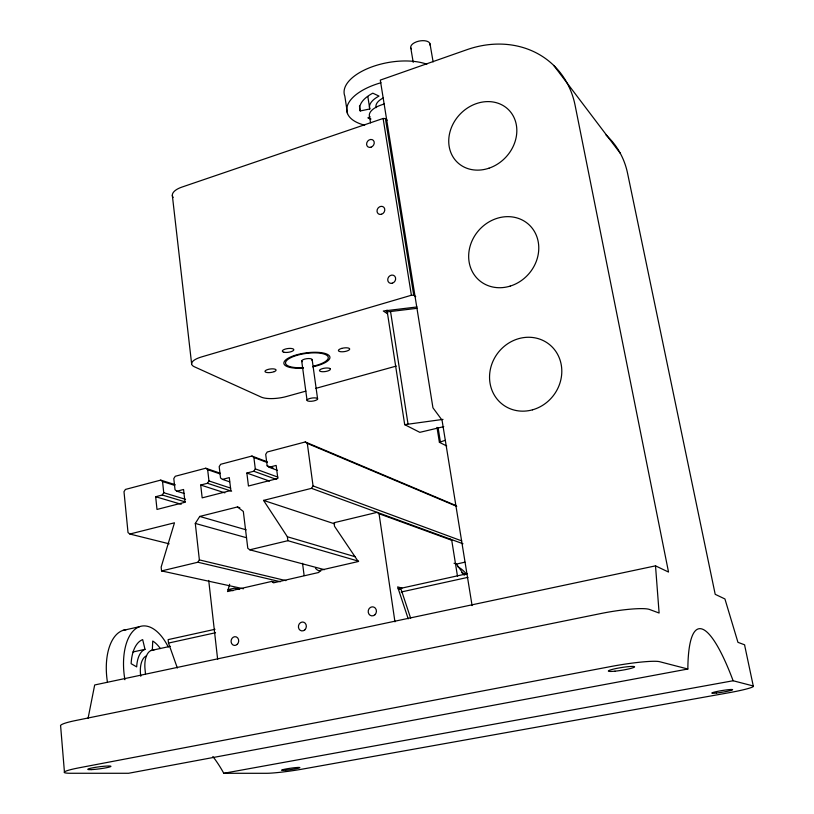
<?xml version="1.0" encoding="UTF-8"?>
<svg xmlns="http://www.w3.org/2000/svg" width="814" height="814" viewBox="0 0 814 814"><rect width="100%" height="100%" fill="white"/><g stroke="black" fill="none" stroke-linecap="round" stroke-linejoin="round"><path stroke-width="1.22" d="M152.33 650.294L152.727 641.035A36.905 19.027 79.9 0 1 160.358 648.565M88.075 718.324L94.678 684.971L655.514 565.852L668.528 572.059L575.101 105.321A99.125 84.87 -46.2 0 0 466.982 49.674L380.301 80.108L432.946 407.804L442.043 420.136L472.089 605.596M229.67 584.269L227.513 591.575L271.703 581.42L275.376 582.285M220.146 473.199L205.749 468.223L175.264 476.271L173.799 478.571L175.02 489.784L176.892 491.218L183.567 489.489L184.982 502.269L157 509.442L155.667 496.733L162.271 495.014L163.736 492.714L162.546 481.542L160.694 480.118L125.427 489.428L123.993 491.697L128.022 532.559L129.843 534.025L169.149 543.813M267.297 461.864L251.913 456.043L220.675 464.285L219.19 466.615L220.523 477.94L222.456 479.385L229.294 477.604L230.84 490.516L202.167 497.863L200.712 485.032L207.478 483.272L208.954 480.942L207.651 469.658L205.749 468.223M129.843 534.025L174.471 522.802L161.152 567.093L161.559 570.929L197.883 562.23L199.369 559.89L195.299 523.433L199.745 516.442L237.423 506.969L239.845 507.722M456.166 505.647L305.27 441.961L267.206 452.004L265.7 454.365L267.155 465.801L269.139 467.256L276.16 465.425L277.839 478.479L248.453 486.009L246.866 473.036L253.795 471.235L255.301 468.884L253.876 457.478L251.913 456.043M358.648 561.212L287.871 540.689L287.362 536.752L263.563 500.396L311.518 488.339L313.054 485.938L307.305 443.406L305.27 441.961M446.733 446.021L439.387 442.287L445.217 440.323M369.973 116.778L367.847 117.867A36.05 16.829 -9.9 0 0 370.991 119.048M384.473 103.866L381.033 105.057A19.984 9.239 -9.8 0 0 369.576 116.656L370.543 122.853M387.159 120.207L385.409 118.579L383.119 118.468L181.909 187.098A19.79 8.466 -5.8 0 0 173.117 197.507M415.74 296.662L413.746 295.248L411.396 295.248L201.719 356.878A20.462 6.654 -6.5 0 0 194.454 366.809L261.243 397.11A18.875 5.708 -7.4 0 0 286.355 396.54L305.901 391.117M315.669 388.41L396.276 366.076M386.976 310.042L404.7 424.654L443.019 419.383M443.772 426.658L419.821 432.336L404.7 424.654M237.423 506.969L243.325 511.436L247.792 548.27L249.776 549.806L287.871 540.689M122.772 630.463L139.57 626.668M454.029 563.278L456.44 564.071L464.865 562.189M214.998 629.293L168.142 639.621L168.498 643.07L177.35 668.009M398.27 588.888L467.429 573.646M168.498 643.07L215.527 632.743M401.18 592.002L468.009 577.33M132.987 651.973L145.014 649.338L142.674 639.621A36.905 19.027 79.9 0 0 131.125 663.685L136.681 666.89A26.842 13.828 79.9 0 1 145.014 649.338M151.129 650.498L170.35 646.296M360.236 110.958L369.79 108.974A26.211 12.241 -9.9 0 1 379.029 96.083L372.792 93.183A36.05 16.829 -9.9 0 0 360.236 110.958L359.452 105.983M687.85 669.016L128.531 773.28L70.635 773.269A35.144 3.114 -7.4 0 1 79.569 767.714L610.744 666.554A39.784 4.121 -9.2 0 1 659.655 661.711L687.85 669.016A149.776 28.877 78 0 1 733.119 680.748L752.869 685.876A31.522 2.513 -9.3 0 1 728.581 692.795L303.103 768.986A27.92 2.066 -8.1 0 1 266.239 773.3L223.779 773.29A130.576 64.978 84 0 0 212.861 756.521M223.779 773.29L733.119 680.748M416.992 306.959L383.313 311.019L387.566 313.797M416.931 308.333L387.942 311.823L386.05 310.582M233.038 590.689L228.083 589.631L234.33 588.196L239.265 589.255M161.559 570.929L243.417 588.766M197.883 562.23L280.331 581.735M199.369 559.89L285.918 580.626M249.776 549.806L324.471 569.668M398.26 588.787L401.17 589.56L410.632 618.182M401.994 588.074L397.629 586.904L408.211 618.833M195.299 523.433L246.54 537.739M199.745 516.442L246.174 529.843M287.362 536.752L354.996 556.684M155.667 496.733L181.166 504.273M162.271 495.014L185.348 501.933M163.736 492.714L185.551 499.328M176.892 491.218L184.168 493.467M160.694 480.118L175.173 484.686M162.546 481.542L174.664 485.358M200.712 485.032L224.868 492.857M263.563 500.396L334.686 523.88M207.478 483.272L231.624 491.208M208.954 480.942L230.657 488.146M222.456 479.385L229.64 481.817M207.651 469.658L219.638 473.779M246.866 473.036L269.495 481.094M253.795 471.235L276.414 479.405M271.703 581.42L273.524 582.834L318.834 572.456L320.228 570.278L358.272 561.538L334.523 526.282L334.035 522.73L377.116 512.342L379.049 513.726L451.729 540.252L457.499 576.322M255.301 468.884L277.879 477.116M311.518 488.339L462.973 543.752M313.054 485.938L461.67 540.883M269.139 467.256L277.452 470.35M267.155 465.801L273.097 468.019M253.876 457.478L266.951 462.423M307.305 443.406L456.746 506.369M449.939 538.98L451.729 540.252M553.754 65.446L620.309 153.327M456.44 564.071L464.326 575.233M753.367 686.456L744.678 645.421A31.278 3.266 -9.5 0 0 744.149 644.637L737.952 642.338L724.928 598.962L715.201 594.322L627.574 173.331A89.214 78.531 -44.3 0 0 606.043 135.053M430.006 43.814L433.119 61.915M410.775 47.873L413.217 62.352M438.115 427.818L440.333 441.564M436.986 427.36L439.387 442.287M385.409 118.579L413.746 295.248M383.119 118.468L411.396 295.248M367.836 96.53L369.79 108.974M390.618 311.945L407.987 423.789M347.507 113.604L344.841 96.184A48.993 23.403 -10 0 1 370.065 67.562A48.993 23.403 -10 0 1 426.801 64.194M379.049 513.726L394.953 621.835M312.189 359.839L317.613 399.023A5.352 1.577 -7.8 0 1 309.381 401.282A5.352 1.577 -7.8 0 1 309.981 398.443A5.352 1.577 -7.8 0 1 317.613 399.023M301.689 360.917L307.031 400.152M302.533 563.298L304.131 575.518M172.334 195.38L191.616 363.766M208.72 580.443L217.643 659.33M145.492 673.941L145.014 669.108A20.482 10.49 79.8 0 1 153.856 650.183M64.479 772.537L60.633 726.108A34.839 4.05 -7.1 0 1 75.529 720.553L600.885 613.532A39.398 5.332 -9.4 0 1 649.46 609.452L659.106 613.034L655.514 565.852M457.651 566.625A32.723 30.179 -77.9 0 1 466.391 573.992M140.771 676.271A20.126 10.368 79.9 0 1 146.571 655.819M124.908 679.741A50.346 25.946 79.9 0 1 135.5 628.886A50.346 25.946 79.9 0 1 168.254 646.967M107.438 682.183A50.112 26.333 80 0 1 126.119 629.731M376.18 107.651A19.658 9.178 -9.9 0 1 383.15 97.995M364.672 125.173A49.166 22.965 -9.9 0 1 347.629 105.047A49.166 22.965 -9.9 0 1 381.003 82.733M411.446 49.023A9.829 4.894 -10.9 0 1 414.438 42.745L416.636 41.779A9.829 4.894 -10.9 0 1 426.292 41.036A9.829 4.894 -10.9 0 1 429.996 45.106M302.238 361.711A5.311 1.699 -7.8 0 1 306.563 358.709A5.311 1.699 -7.8 0 1 311.925 360.307M303.5 367.572A21.561 6.899 -7.8 0 1 288.461 359.025A21.561 6.899 -7.8 0 1 323.636 353.907A21.561 6.899 -7.8 0 1 313.329 366.137M320.736 571.102A8.822 7.825 -74.6 0 1 315.456 568.192M303.246 368.111A23.219 7.428 -7.8 0 1 287.23 358.781A23.219 7.428 -7.8 0 1 325.407 353.551A23.219 7.428 -7.8 0 1 312.668 366.829M461.477 572.557A18.101 16.768 -77.3 0 1 465.374 574.592M341.636 348.423L340.394 348.85A5.688 1.842 -8.2 0 0 338.96 351.241A5.688 1.842 -8.2 0 0 345.065 351.485L346.459 351.16A5.688 1.842 -8.2 0 0 349.155 348.341A5.688 1.842 -8.2 0 0 341.636 348.423M274.298 371.622L273.117 372.018A5.596 1.77 -7.3 0 1 265.618 372.14A5.596 1.77 -7.3 0 1 267.918 369.475L269.281 369.149A5.596 1.77 -7.3 0 1 275.437 369.353A5.596 1.77 -7.3 0 1 274.298 371.622M283.842 352.208L282.977 351.902A5.779 1.893 -7.5 0 1 285.439 349.033A5.779 1.893 -7.5 0 1 293.172 348.952L293.671 349.359A5.779 1.893 -7.5 0 1 290.69 351.811A5.779 1.893 -7.5 0 1 283.842 352.208M329.863 368.477L329.07 368.203A5.505 1.72 -8 0 0 322.548 368.6A5.505 1.72 -8 0 0 319.587 370.869L320.044 371.245A5.505 1.72 -8 0 0 327.34 371.113A5.505 1.72 -8 0 0 329.863 368.477M371.021 147.202A4.233 3.551 -51.4 0 0 373.402 140.435A4.233 3.551 -51.4 0 0 366.849 142.643A4.233 3.551 -51.4 0 0 371.021 147.202M381.522 214.265A4.284 3.663 -53.1 0 0 383.933 207.387A4.284 3.663 -53.1 0 0 377.269 209.513A4.284 3.663 -53.1 0 0 381.522 214.265M392.307 283.211A4.324 3.775 -55.3 0 0 394.759 276.211A4.324 3.775 -55.3 0 0 387.983 278.246A4.324 3.775 -55.3 0 0 392.307 283.211M614.957 671.184A13.258 1.374 -9.2 0 0 634.574 666.839A13.258 1.374 -9.2 0 0 614.936 668.772A13.258 1.374 -9.2 0 0 614.957 671.184M716.534 693.009A10.511 0.834 -9.3 0 0 732.59 689.743A10.511 0.834 -9.3 0 0 717.582 691.371A10.511 0.834 -9.3 0 0 716.534 693.009M91.636 769.596A11.711 1.038 -7.4 0 0 110.714 766.564A11.711 1.038 -7.4 0 0 95.655 767.307A11.711 1.038 -7.4 0 0 91.636 769.596M285.633 770.197A9.31 0.692 -8.1 0 0 299.867 767.653A9.31 0.692 -8.1 0 0 286.497 768.874A9.31 0.692 -8.1 0 0 285.633 770.197M488.96 168.203A36.701 31.41 -46.2 0 0 508.689 109.87A36.701 31.41 -46.2 0 0 450.702 129.507A36.701 31.41 -46.2 0 0 488.96 168.203M510.195 286.101A37.342 33.15 -48.3 0 0 530.321 226.017A37.342 33.15 -48.3 0 0 470.645 244.424A37.342 33.15 -48.3 0 0 510.195 286.101M532.478 409.829A38.044 34.992 -52.8 0 0 553.021 347.883A38.044 34.992 -52.8 0 0 491.544 364.926A38.044 34.992 -52.8 0 0 532.478 409.829M237.22 644.383A4.406 3.795 -79.1 0 0 236.345 636.924A4.406 3.795 -79.1 0 0 231.105 641.89A4.406 3.795 -79.1 0 0 237.22 644.383M304.833 629.843A4.477 3.948 -78.9 0 0 303.846 622.262A4.477 3.948 -78.9 0 0 298.453 627.329A4.477 3.948 -78.9 0 0 304.833 629.843M374.908 614.763A4.548 4.101 -78.6 0 0 373.799 607.071A4.548 4.101 -78.6 0 0 368.243 612.25A4.548 4.101 -78.6 0 0 374.908 614.763"/></g></svg>
